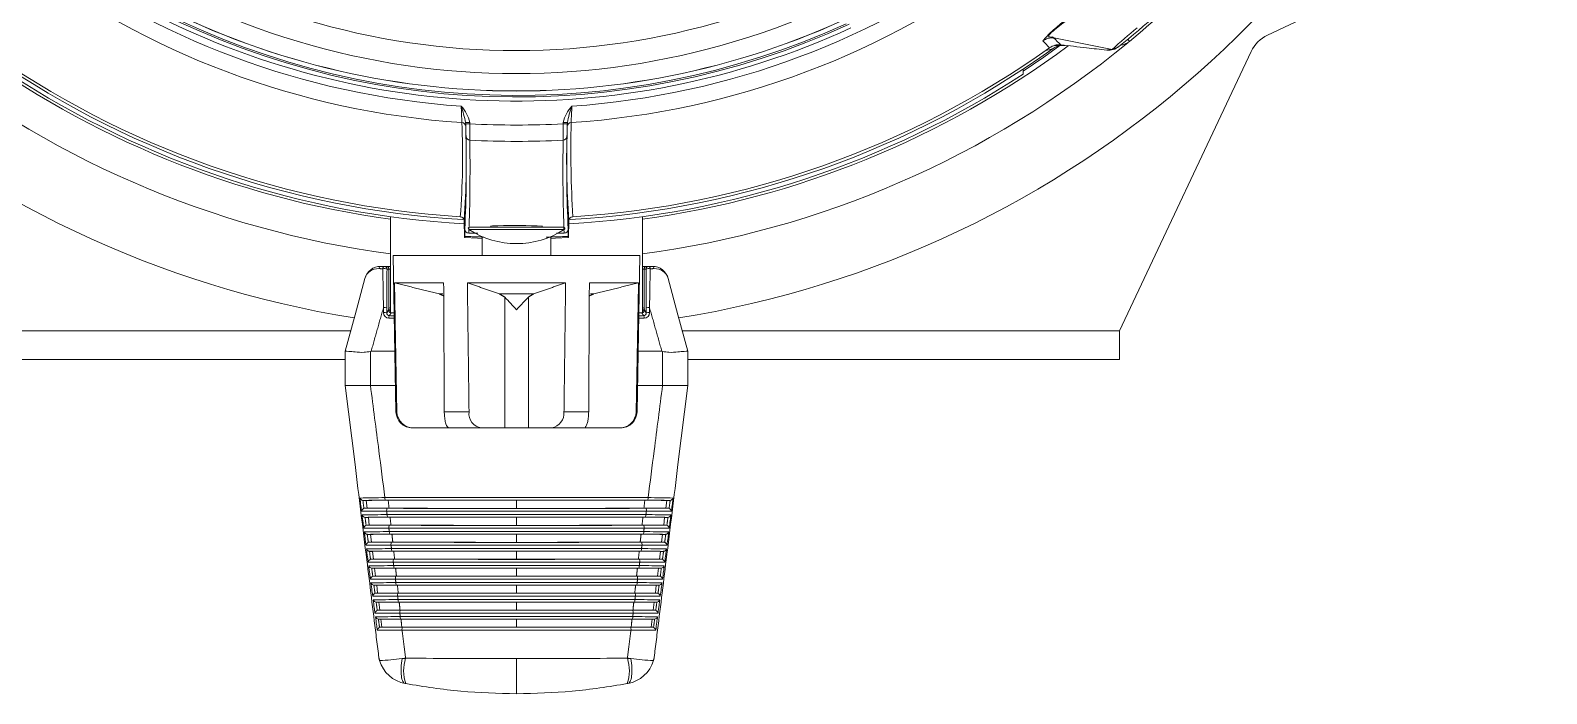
# Model space of a CAD drawing. Extents: x 7 to 113, y 1 to 87.
# Drawn here: x 105.2 to 110.73, y 31.73 to 34.15 of the extents above; entities that cross this region are included whole.
import ezdxf

# ---------------------------------------------------------------- set-up
doc = ezdxf.new("R2010")
doc.units = 0
doc.header["$MEASUREMENT"] = 0
doc.layers.add('OBJECT', color=7, linetype='CONTINUOUS')

msp = doc.modelspace()

# ---------------------------------------------------------------- linework, layer by layer
at = {"layer": 'OBJECT', "lineweight": 15}
for p, q in [((110.7338, 34.6182), (109.7144, 34.1374)), ((109.147, 34.0853), (108.9339, 34.1277)), ((109.6546, 34.0776), (109.1738, 33.0582)), ((108.8227, 34.0134), (108.8227, 33.9954)), ((106.7871, 33.8135), (106.787, 33.8182)), ((106.802, 33.8186), (106.8021, 33.8139)), ((107.1433, 33.8139), (107.1434, 33.8186)), ((107.1584, 33.8182), (107.1583, 33.8135)), ((106.5127, 33.1234), (106.5127, 33.4747)), ((106.783, 33.3985), (106.7814, 33.4599)), ((106.8789, 33.4395), (106.8789, 33.4365)), ((107.0664, 33.4365), (107.0664, 33.4395)), ((107.1624, 33.3985), (107.164, 33.4599)), ((107.4327, 33.4747), (107.4327, 33.1234)), ((106.7988, 33.4273), (107.1465, 33.4273)), ((106.8015, 33.4365), (107.1439, 33.4365)), ((106.8477, 33.3971), (106.8477, 33.3332)), ((107.0977, 33.3332), (107.0977, 33.3971)), ((106.5227, 33.3332), (106.5327, 32.7622)), ((107.4227, 33.3332), (106.5227, 33.3332)), ((107.4127, 32.7622), (107.4227, 33.3332)), ((106.4899, 33.2932), (106.497, 33.2932)), ((106.497, 33.2932), (106.5126, 33.2932)), ((106.5069, 33.2832), (106.4999, 33.2832)), ((106.5069, 33.1412), (106.5069, 33.2832)), ((106.5127, 33.2832), (106.5069, 33.2832)), ((107.4327, 33.2832), (107.4384, 33.2832)), ((107.4484, 33.2932), (107.4328, 33.2932)), ((107.4384, 33.1412), (107.4384, 33.2832)), ((107.4384, 33.2832), (107.4455, 33.2832)), ((107.4555, 33.2932), (107.4484, 33.2932)), ((106.7067, 33.2332), (106.5272, 33.2332)), ((107.1521, 33.2332), (106.7933, 33.2332)), ((107.4182, 33.2332), (107.2387, 33.2332)), ((106.7032, 33.1924), (106.6912, 33.1924)), ((107.0348, 33.1924), (106.9106, 33.1924)), ((106.9295, 32.7032), (106.9295, 33.1807)), ((107.0159, 32.7032), (107.0159, 33.1807)), ((107.2542, 33.1924), (107.2427, 33.1924)), ((106.499, 33.1238), (106.5061, 33.1356)), ((106.5061, 33.1356), (106.5061, 33.138)), ((106.5062, 33.1399), (106.5069, 33.1412)), ((106.5073, 33.1286), (106.5071, 33.1282)), ((106.5146, 33.1231), (106.5087, 33.1133)), ((106.5147, 33.1232), (106.5146, 33.1231)), ((106.5264, 33.1232), (106.5169, 33.1232)), ((106.5169, 33.1232), (106.5169, 33.1231)), ((106.5264, 33.1231), (106.5169, 33.1231)), ((107.4285, 33.1232), (107.419, 33.1232)), ((107.4285, 33.1231), (107.419, 33.1231)), ((107.4285, 33.1232), (107.4285, 33.1231)), ((107.4307, 33.1232), (107.4308, 33.1231)), ((107.4308, 33.1231), (107.4367, 33.1133)), ((107.4381, 33.1286), (107.4383, 33.1282)), ((107.4392, 33.1399), (107.4384, 33.1412)), ((107.4393, 33.1356), (107.4393, 33.138)), ((107.4463, 33.1238), (107.4393, 33.1356)), ((106.3678, 33.0582), (104.7738, 33.0582)), ((109.1738, 33.0582), (107.5776, 33.0582)), ((109.1738, 33.0582), (109.1738, 32.9533)), ((104.7738, 32.9533), (106.3477, 32.9533)), ((106.3477, 32.8582), (106.3477, 32.9832)), ((106.3477, 32.9832), (106.3477, 32.9832)), ((106.4392, 32.9827), (106.4392, 32.8582)), ((106.442, 32.9832), (106.5288, 32.9832)), ((107.5034, 32.9832), (107.4166, 32.9832)), ((107.5061, 32.9827), (107.5061, 32.8582)), ((107.5977, 32.9832), (107.5977, 32.9832)), ((107.5977, 32.8582), (107.5977, 32.9832)), ((107.5977, 32.9533), (109.1738, 32.9533)), ((106.3477, 32.8582), (106.3477, 32.8582)), ((106.3831, 32.5696), (106.3477, 32.8582)), ((106.4394, 32.8582), (106.531, 32.8582)), ((107.506, 32.8582), (107.4144, 32.8582)), ((107.5623, 32.5696), (107.5977, 32.8582)), ((107.5977, 32.8582), (107.5977, 32.8582)), ((106.5327, 32.7622), (106.5358, 32.7622)), ((106.7091, 32.7622), (106.7994, 32.7622)), ((107.146, 32.7622), (107.2363, 32.7622)), ((107.4096, 32.7622), (107.4127, 32.7622)), ((106.5988, 32.7032), (106.5927, 32.7032)), ((106.7176, 32.7032), (106.5988, 32.7032)), ((106.7176, 32.7032), (106.7631, 32.7032)), ((106.8445, 32.7032), (106.727, 32.7032)), ((106.9295, 32.7032), (106.8445, 32.7032)), ((106.9295, 32.7032), (107.0159, 32.7032)), ((107.0159, 32.7032), (107.1009, 32.7032)), ((107.2184, 32.7032), (107.1009, 32.7032)), ((107.1823, 32.7032), (107.2278, 32.7032)), ((107.2278, 32.7032), (107.3466, 32.7032)), ((107.3527, 32.7032), (107.3466, 32.7032)), ((106.4242, 32.4388), (106.4132, 32.4388)), ((106.4195, 32.4106), (106.4277, 32.4106)), ((106.4277, 32.4106), (106.4242, 32.4388)), ((107.5177, 32.4106), (107.5212, 32.4388)), ((107.5259, 32.4106), (107.5177, 32.4106)), ((107.5212, 32.4388), (107.5322, 32.4388)), ((106.4318, 32.3768), (106.4213, 32.3768)), ((106.4277, 32.3486), (106.4353, 32.3486)), ((106.4353, 32.3486), (106.4318, 32.3768)), ((107.5101, 32.3486), (107.5136, 32.3768)), ((107.5177, 32.3486), (107.5101, 32.3486)), ((107.5136, 32.3768), (107.5241, 32.3768)), ((106.4394, 32.3148), (106.4295, 32.3148)), ((106.4359, 32.2866), (106.4429, 32.2866)), ((106.4429, 32.2866), (106.4394, 32.3148)), ((107.5025, 32.2866), (107.506, 32.3148)), ((107.5095, 32.2866), (107.5025, 32.2866)), ((107.506, 32.3148), (107.5159, 32.3148)), ((106.447, 32.2528), (106.4377, 32.2528)), ((106.4442, 32.2246), (106.4505, 32.2246)), ((106.4505, 32.2246), (106.447, 32.2528)), ((107.4949, 32.2246), (107.4984, 32.2528)), ((107.5012, 32.2246), (107.4949, 32.2246)), ((107.4984, 32.2528), (107.5076, 32.2528)), ((106.4546, 32.1908), (106.446, 32.1908)), ((106.4581, 32.1626), (106.4546, 32.1908)), ((107.4873, 32.1626), (107.4907, 32.1908)), ((107.4907, 32.1908), (107.4994, 32.1908)), ((106.4525, 32.1626), (106.4581, 32.1626)), ((106.4622, 32.1288), (106.4543, 32.1288)), ((106.4657, 32.1006), (106.4622, 32.1288)), ((107.4797, 32.1006), (107.4831, 32.1288)), ((107.4831, 32.1288), (107.491, 32.1288)), ((107.4929, 32.1626), (107.4873, 32.1626)), ((106.4608, 32.1006), (106.4657, 32.1006)), ((106.4699, 32.0668), (106.4627, 32.0668)), ((106.4733, 32.0386), (106.4699, 32.0668)), ((107.4721, 32.0386), (107.4755, 32.0668)), ((107.4755, 32.0668), (107.4827, 32.0668)), ((107.4845, 32.1006), (107.4797, 32.1006)), ((106.4693, 32.0386), (106.4733, 32.0386)), ((106.4775, 32.0048), (106.4711, 32.0048)), ((106.4809, 31.9766), (106.4775, 32.0048)), ((107.4644, 31.9766), (107.4679, 32.0048)), ((107.4679, 32.0048), (107.4743, 32.0048)), ((107.4761, 32.0386), (107.4721, 32.0386)), ((106.4777, 31.9766), (106.4809, 31.9766)), ((107.4677, 31.9766), (107.4644, 31.9766))]:
    msp.add_line(p, q, dxfattribs=at)
at = {"layer": 'OBJECT', "lineweight": 15, "flags": 128}
for points in [[(109.2108, 34.1143), (109.21, 34.1152), (109.2079, 34.1178), (109.2044, 34.122)], [(108.8221, 34.0058), (108.8984, 34.0575), (108.9565, 34.099)], [(106.787, 33.8182), (106.7873, 33.8182), (106.7882, 33.8182), (106.7895, 33.8182), (106.7914, 33.8183), (106.7937, 33.8184), (106.7963, 33.8184), (106.7991, 33.8185), (106.802, 33.8186)], [(106.7871, 33.8135), (106.7874, 33.8135), (106.7883, 33.8135), (106.7897, 33.8135), (106.7915, 33.8136), (106.7938, 33.8136), (106.7964, 33.8137), (106.7992, 33.8138), (106.8021, 33.8139)], [(107.1433, 33.8139), (107.1462, 33.8138), (107.149, 33.8137), (107.1516, 33.8136), (107.1539, 33.8136), (107.1557, 33.8135), (107.1571, 33.8135), (107.158, 33.8135), (107.1583, 33.8135)], [(107.1584, 33.8182), (107.1581, 33.8182), (107.1572, 33.8182), (107.1558, 33.8182), (107.154, 33.8183), (107.1517, 33.8184), (107.1491, 33.8184), (107.1463, 33.8185), (107.1434, 33.8186)], [(106.783, 33.3985), (106.8304, 33.3962), (106.8477, 33.3955)], [(107.0977, 33.3955), (107.115, 33.3962), (107.1624, 33.3985)], [(106.4846, 33.2846), (106.4848, 33.2864), (106.4852, 33.288), (106.4857, 33.2895), (106.4864, 33.2908), (106.4871, 33.2918), (106.488, 33.2926), (106.4889, 33.2931), (106.4899, 33.2932)], [(107.4608, 33.2846), (107.4606, 33.2864), (107.4602, 33.288), (107.4597, 33.2895), (107.459, 33.2908), (107.4582, 33.2918), (107.4574, 33.2926), (107.4565, 33.2931), (107.4555, 33.2932)], [(106.3477, 32.9832), (106.3833, 33.116), (106.4188, 33.2488)], [(107.5977, 32.9832), (107.5621, 33.116), (107.5265, 33.2488)], [(106.5169, 33.1232), (106.5163, 33.1232), (106.5147, 33.1232)], [(107.4307, 33.1232), (107.4301, 33.1232), (107.4285, 33.1232)]]:
    msp.add_lwpolyline(points, dxfattribs=at)
at = {"layer": 'OBJECT', "lineweight": 15}
for centre, radius, start, end in [((106.9727, 36.8182), 3.76, 196.2407, 260.9363), ((106.9727, 36.8182), 3.0068, 199.7991, 266.1975), ((106.9727, 36.8182), 2.9472, 200.4368, 266.0663), ((106.9727, 36.8182), 3.0068, 273.8025, 340.2009), ((106.9727, 36.8182), 2.9472, 273.9337, 339.5632), ((106.9727, 36.8182), 3.76, 279.0637, 343.7593), ((106.9727, 36.8182), 3.5, 308.9328, 321.0672), ((106.9727, 36.8182), 3.51, 309.6151, 320.2829), ((106.9722, 36.7432), 2.6625, 235.9271, 304.0729), ((106.9722, 36.7711), 2.774, 236.1247, 303.8753), ((106.9722, 36.8187), 2.8855, 242.0886, 297.9114), ((106.9722, 36.8187), 2.8851, 242.0886, 297.9114), ((106.9727, 36.8182), 2.9217, 241.1451, 294.6952), ((106.9727, 36.8182), 2.9067, 241.4467, 294.6952), ((106.9727, 36.8182), 2.901, 241.6184, 294.5249), ((109.2699, 33.7869), 0.5, 122.3351, 138.7093), ((112.1514, 30.6665), 4.5513, 129.7927, 131.308), ((106.9727, 36.8182), 3.5095, 230.5121, 262.4684), ((106.9727, 36.8182), 3.5095, 277.5316, 309.4879), ((114.31, 39.1562), 7.3977, 222.93827, 223.2111), ((116.2112, 41.4232), 10.3046, 225.0714, 225.27556), ((109.1712, 34.1621), 0.062, 276.3397, 309.6151), ((109.7677, 34.0243), 0.125, 115.2532, 154.7468), ((106.9727, 36.8182), 3.3845, 233.4719, 262.1886), ((106.9727, 36.8182), 3.36, 234.3364, 266.6557), ((106.9727, 36.8182), 3.35, 234.4956, 266.4858), ((106.9727, 36.8182), 3.36, 273.3521, 305.6636), ((106.9727, 36.8182), 3.35, 273.5142, 305.5044), ((106.9727, 36.8182), 3.3845, 277.8114, 306.5198), ((106.3044, 43.4847), 9.7567, 285.44214, 285.62135), ((108.9531, 34.0422), 0.06, 83.4816, 125.5044), ((108.9678, 34.038), 0.062, 90.019, 125.6636), ((109.0945, 34.2482), 0.1711, 287.8681, 296.9674), ((106.9727, 36.8182), 3.375, 236.7599, 266.7562), ((106.9727, 36.8182), 3.375, 273.2438, 303.2401), ((101.0878, 33.5844), 5.6903, 2.3534, 2.9574), ((106.3692, 33.7351), 0.4259, 11.2481, 19.5986), ((106.6877, 33.796), 0.1165, 11.1627, 44.6985), ((107.2667, 33.7912), 0.1263, 136.6372, 167.5016), ((107.5761, 33.7351), 0.4259, 160.4014, 168.7519), ((112.8752, 33.5836), 5.7079, 177.0436, 177.6457), ((103.8553, 33.6967), 2.9205, 355.6371, 2.3815), ((106.7724, 33.8031), 0.0149, 1.6899, 86.4349), ((103.5707, 33.6852), 3.2188, 356.0235, 2.1079), ((100.0251, 33.6291), 6.7645, 1.18182, 1.56161), ((94.5881, 33.7336), 12.2143, 0.09655, 0.3766), ((106.9727, 36.8182), 3.0092, 266.7506, 273.2494), ((117.8887, 33.7396), 10.7457, 179.60426, 179.92259), ((110.2886, 33.683), 3.1328, 177.7939, 184.0728), ((111.7746, 33.6805), 4.6183, 178.3501, 178.9064), ((107.173, 33.8031), 0.0149, 93.5651, 178.3101), ((111.9607, 33.729), 4.7895, 178.9351, 183.0462), ((102.1209, 33.6588), 4.6686, 357.184, 1.3484), ((106.8031, 33.7691), 0.0149, 181.6957, 267.0447), ((99.4325, 33.6568), 7.3705, 358.30749, 0.75729), ((106.9727, 36.8182), 3.0688, 266.8184, 273.1816), ((113.3574, 33.6449), 6.2153, 178.99231, 181.91013), ((107.1422, 33.7691), 0.0149, 272.9553, 358.3043), ((111.8323, 33.6589), 4.6764, 178.6551, 182.8125), ((106.7664, 33.4596), 0.015, 1.4981, 86.488), ((106.8981, 33.3454), 0.0961, 85.8611, 101.8634), ((106.9674, 31.6718), 1.7707, 86.7377, 92.0175), ((107.179, 33.4596), 0.015, 93.5131, 178.5007), ((106.7987, 33.4298), 0.0149, 181.464, 267.674), ((106.8015, 33.4315), 0.005, 90, 237.4319), ((106.9727, 33.6994), 0.323, 237.4319, 302.5681), ((107.1439, 33.4315), 0.005, 302.5681, 90), ((107.2891, 33.4368), 0.1435, 180.5384, 188.7691), ((107.1467, 33.4298), 0.0149, 272.3231, 358.5389), ((106.4768, 33.2332), 0.06, 89.9947, 165.005), ((106.467, 33.235), 0.05, 86.0715, 164.0513), ((106.4785, 33.2853), 0.00813, 102.1923, 182.43), ((106.4896, 33.2555), 0.0296, 69.6976, 99.7764), ((129.9093, 33.6024), 23.4269, 180.7772, 181.12499), ((106.4899, 33.2832), 0.00999, 359.9595, 89.9642), ((106.497, 33.2832), 0.00999, 359.9595, 89.9642), ((107.4484, 33.2832), 0.00999, 90.0358, 180.0405), ((107.4555, 33.2832), 0.00999, 90.0358, 180.0405), ((107.4558, 33.2555), 0.0296, 80.2236, 110.3024), ((84.0361, 33.6024), 23.4269, 358.87501, 359.2228), ((107.4669, 33.2853), 0.00813, 357.57, 77.8077), ((107.4686, 33.2332), 0.06, 14.995, 90.0053), ((107.4784, 33.235), 0.05, 15.9487, 93.9285), ((105.98, 32.2508), 1.329, 41.6706, 44.3975), ((106.4901, 33.0747), 0.0678, 82.3907, 92.677), ((106.4901, 33.0565), 0.0678, 82.3902, 92.6772), ((106.5072, 33.1242), 0.0203, 179.6042, 268.372), ((106.5092, 33.1235), 0.0102, 178.2588, 267.0618), ((106.4895, 33.1387), 0.0166, 336.9745, 357.7745), ((106.4942, 33.1394), 0.012, 346.9414, 2.5153), ((106.4606, 33.0402), 0.1066, 60.7483, 64.8765), ((106.497, 33.1412), 0.00992, 336.651, 0.2699), ((106.5413, 33.1383), 0.0352, 177.343, 180.4685), ((106.5305, 33.1361), 0.0244, 181.1044, 197.8722), ((106.5219, 33.1054), 0.0153, 149.2116, 185.9972), ((106.512, 33.1258), 0.00733, 82.3729, 135.012), ((106.5128, 33.1314), 0.0114, 90.5253, 120.7705), ((106.5148, 33.1316), 0.00843, 203.221, 268.5154), ((106.5169, 33.3631), 0.24, 269.4476, 269.9842), ((107.4285, 33.3631), 0.24, 270.0158, 270.5524), ((107.4306, 33.1316), 0.00843, 271.4846, 336.779), ((107.4326, 33.1314), 0.0114, 59.2295, 89.4747), ((107.4848, 33.0402), 0.1066, 115.1235, 119.2517), ((107.4336, 33.1258), 0.0072, 46.1284, 93.8909), ((107.4362, 33.1235), 0.0102, 272.9382, 1.7412), ((107.4235, 33.1054), 0.0153, 354.0028, 30.7884), ((107.4149, 33.1361), 0.0244, 342.1278, 358.8956), ((107.4484, 33.1412), 0.00992, 179.7301, 203.349), ((107.4382, 33.1242), 0.0203, 271.628, 0.3958), ((107.4041, 33.1383), 0.0352, 359.5315, 2.657), ((107.4512, 33.1394), 0.012, 177.4847, 193.0586), ((107.4559, 33.1387), 0.0166, 182.2255, 203.0255), ((107.4553, 33.0747), 0.0678, 87.323, 97.6093), ((107.4553, 33.0565), 0.0678, 87.3228, 97.6098), ((106.3919, 50.7319), 17.8737, 269.85841, 270.15187), ((107.5535, 50.7319), 17.8737, 269.84813, 270.14159), ((106.5927, 32.7632), 0.06, 181, 270), ((106.5973, 32.7648), 0.0616, 182.417, 271.3799), ((106.8519, 32.7556), 0.0529, 172.9017, 261.9312), ((107.0905, 32.7579), 0.0557, 280.7709, 4.3962), ((107.3486, 32.7643), 0.0611, 268.1819, 358.0211), ((107.3527, 32.7632), 0.06, 270, 359), ((106.5379, 26.7132), 5.7359, 90.45579, 91.36889), ((106.4135, 32.4524), 0.0136, 201.1863, 262.6959), ((106.5049, 32.4469), 0.0128, 170.5647, 215.0353), ((106.9727, -220.7688), 253.2183, 89.891287, 90.108713), ((107.4405, 32.4469), 0.0128, 324.9647, 9.4353), ((107.4156, 27.222), 5.2271, 88.5867, 89.5886), ((107.532, 32.4523), 0.0135, 276.9595, 339.1583), ((106.42, 32.3976), 0.0131, 109.8798, 171.7898), ((106.4528, 35.4832), 3.0841, 269.1508, 270.8522), ((106.5491, 26.3931), 5.9941, 90.46718, 91.34084), ((106.4898, 27.9149), 4.5246, 89.9414, 90.9699), ((106.4956, 36.9437), 4.5337, 269.039, 270.0658), ((106.5093, 25.575), 6.8643, 90.04153, 90.71028), ((106.5075, 38.5772), 6.1671, 269.25779, 269.99995), ((106.9727, -218.0229), 250.4628, 89.890584, 90.109416), ((106.513, 32.402), 0.0146, 147.0145, 190.1332), ((106.9727, 284.458), 252.059, 269.892241, 270.107759), ((106.5131, 32.3848), 0.013, 170.6552, 214.5672), ((106.9727, -219.0594), 251.4468, 89.892346, 90.107654), ((106.9727, 282.7749), 250.3654, 269.891999, 270.108001), ((107.4378, 38.5772), 6.1671, 270.00005, 270.74221), ((107.4361, 25.575), 6.8643, 89.28972, 89.95847), ((107.4323, 32.3848), 0.013, 325.4328, 9.3448), ((107.449, 37.0523), 4.6423, 269.9462, 270.949), ((107.4324, 32.402), 0.0146, 349.8668, 32.9855), ((107.4056, 26.9825), 5.4046, 88.6115, 89.5805), ((107.4926, 35.8066), 3.4075, 269.2286, 270.7685), ((107.4569, 28.0713), 4.3682, 89.0117, 90.077), ((107.5252, 32.3974), 0.0132, 8.6744, 69.656), ((106.4218, 32.3907), 0.0139, 201.9931, 261.8695), ((106.4282, 32.3354), 0.0133, 110.5204, 171.059), ((106.4603, 35.5115), 3.1744, 269.1845, 270.8368), ((106.4979, 27.7465), 4.631, 89.9454, 90.948), ((106.5043, 37.0588), 4.7108, 269.0683, 270.054), ((106.5169, 25.2875), 7.0899, 90.04676, 90.68791), ((106.5126, 38.3122), 5.9641, 269.25715, 270.01678), ((106.9727, -217.4402), 249.8181, 89.89213, 90.10787), ((106.5212, 32.34), 0.0148, 147.4702, 190.0218), ((106.9727, 284.1438), 251.8067, 269.893955, 270.106045), ((106.9727, 282.2847), 249.9372, 269.893641, 270.106359), ((107.4328, 38.3122), 5.9641, 269.98322, 270.74285), ((107.4285, 25.2875), 7.0899, 89.31209, 89.95324), ((107.4407, 37.107), 4.759, 269.951, 270.9267), ((107.4242, 32.34), 0.0148, 349.9782, 32.5298), ((107.4852, 35.8787), 3.5416, 269.2489, 270.7298), ((107.4482, 27.844), 4.5335, 89.0412, 90.0654), ((107.517, 32.3352), 0.0135, 9.5333, 68.8873), ((107.5237, 32.3906), 0.0138, 277.7694, 338.368), ((106.5609, 26.04), 6.2852, 90.47964, 91.31239), ((106.43, 32.329), 0.0142, 202.788, 261.0579), ((106.4365, 32.2731), 0.0135, 111.2543, 170.2373), ((106.5062, 27.5656), 4.7499, 89.9504, 90.9254), ((106.4359, 32.2753), 0.0113, 90.0457, 112.5279), ((106.513, 37.175), 4.889, 269.0964, 270.0432), ((106.5246, 24.9828), 7.3325, 90.05254, 90.66595), ((106.52, 38.4287), 6.1426, 269.28067, 270.01018), ((106.5212, 32.3228), 0.0131, 170.7452, 214.0981), ((106.9727, -218.9765), 251.3019, 89.89411, 90.10589), ((106.9727, -217.4364), 249.7523, 89.893932, 90.106068), ((106.5294, 32.278), 0.015, 147.9264, 189.9107), ((106.9727, 282.159), 249.8734, 269.895442, 270.104558), ((107.4254, 38.4287), 6.1426, 269.98982, 270.71933), ((107.4208, 24.9828), 7.3325, 89.33405, 89.94746), ((107.4325, 37.1602), 4.8742, 269.9554, 270.9051), ((107.416, 32.278), 0.015, 350.0893, 32.0736), ((107.4242, 32.3228), 0.0131, 325.9019, 9.2548), ((107.4395, 27.6055), 4.71, 89.0705, 90.0537), ((107.3945, 26.6807), 5.6444, 88.6403, 89.5676), ((107.5087, 32.273), 0.0137, 10.3195, 68.1889), ((107.5155, 32.3289), 0.014, 278.5674, 337.5866), ((106.4678, 35.5556), 3.2805, 269.2212, 270.8185), ((106.5731, 25.6534), 6.6097, 90.49244, 91.28357), ((106.4383, 32.2673), 0.0145, 203.5846, 260.239), ((106.4448, 32.2109), 0.0138, 111.9949, 169.4056), ((106.5145, 27.3812), 4.8723, 89.9555, 90.903), ((106.4442, 32.2133), 0.0113, 89.9361, 113.3566), ((106.5218, 37.3006), 5.0766, 269.124, 270.0325), ((106.532, 24.7127), 7.5406, 90.05593, 90.64567), ((106.5276, 38.5811), 6.357, 269.30507, 270.00171), ((106.9727, 283.8416), 251.5665, 269.895677, 270.104323), ((106.5294, 32.2608), 0.0133, 170.8376, 213.6249), ((106.9727, -218.7921), 251.0554, 89.895834, 90.104166), ((106.9727, -217.0846), 249.3385, 89.895589, 90.104411), ((106.5376, 32.2161), 0.0152, 148.384, 189.8002), ((106.9727, 281.8023), 249.5787, 269.89715, 270.10285), ((107.4178, 38.5811), 6.357, 269.99829, 270.69493), ((107.4242, 37.2233), 4.9993, 269.9605, 270.883), ((107.4078, 32.2161), 0.0152, 350.1998, 31.616), ((107.4134, 24.7127), 7.5406, 89.35433, 89.94407), ((107.416, 32.2608), 0.0133, 326.3751, 9.1624), ((107.4307, 27.3573), 4.8961, 89.0993, 90.0422), ((107.3836, 26.3825), 5.8806, 88.66738, 89.55661), ((107.4777, 35.9573), 3.6822, 269.2686, 270.6917), ((107.5003, 32.2107), 0.014, 11.1643, 67.4352), ((107.5072, 32.2672), 0.0144, 279.3681, 336.8082), ((106.4753, 35.5974), 3.3842, 269.2555, 270.8019), ((106.5851, 25.273), 6.9281, 90.5031, 91.25686), ((106.4467, 32.2057), 0.0149, 204.3898, 259.417), ((106.5228, 27.2041), 4.9873, 89.9593, 90.8815), ((106.5397, 24.3799), 7.8114, 90.06122, 90.62359), ((106.9727, 283.5831), 251.3701, 269.89742, 270.10258), ((106.5376, 32.1988), 0.0135, 170.9313, 213.1485), ((106.9727, -218.5272), 250.7285, 89.897529, 90.102471), ((106.9727, -216.7317), 248.9235, 89.897251, 90.102749), ((107.4057, 24.3799), 7.8114, 89.37641, 89.93878), ((107.4078, 32.1988), 0.0135, 326.8515, 9.0687), ((107.422, 27.1139), 5.0776, 89.1267, 90.0325), ((107.3727, 26.0804), 6.1207, 88.69342, 89.54662), ((107.4703, 36.0289), 3.8157, 269.2855, 270.6571), ((107.4988, 32.2055), 0.0147, 280.1767, 336.0164), ((106.4532, 32.1487), 0.014, 112.7504, 168.5596), ((106.4828, 35.6356), 3.4844, 269.2883, 270.7877), ((106.5967, 24.9217), 7.2175, 90.5112, 91.23344), ((106.4551, 32.144), 0.0152, 205.1947, 258.5956), ((106.4525, 32.1512), 0.0114, 89.8737, 114.1367), ((106.5305, 37.4201), 5.2581, 269.1502, 270.0238), ((106.5311, 27.0072), 5.1223, 89.9646, 90.8587), ((106.5347, 38.6775), 6.5153, 269.32617, 269.9973), ((106.5471, 24.0657), 8.0636, 90.06524, 90.60289), ((106.5458, 32.1541), 0.0153, 148.8477, 189.6851), ((106.9727, 283.3753), 251.2242, 269.899187, 270.100813), ((106.5457, 32.1368), 0.0136, 171.0281, 212.6676), ((106.9727, -218.4338), 250.573, 89.899298, 90.100702), ((106.9727, 281.5845), 249.4228, 269.898918, 270.101082), ((106.9727, -216.642), 248.7718, 89.899026, 90.100974), ((107.3983, 24.0657), 8.0636, 89.39711, 89.93476), ((107.4107, 38.6775), 6.5153, 270.0027, 270.67383), ((107.3996, 32.1368), 0.0136, 327.3324, 8.9719), ((107.4132, 26.8615), 5.2679, 89.1536, 90.023), ((107.4159, 37.2847), 5.1227, 269.9647, 270.8613), ((107.3996, 32.1541), 0.0153, 350.3149, 31.1523), ((107.3616, 25.7677), 6.3714, 88.7186, 89.53675), ((107.4629, 36.1087), 3.9575, 269.302, 270.6221), ((107.4904, 32.1438), 0.015, 280.9822, 335.2275), ((107.4919, 32.1485), 0.0143, 12.0208, 66.6692), ((106.4617, 32.0864), 0.0143, 113.4893, 167.735), ((106.4902, 35.699), 3.6098, 269.3252, 270.7694), ((106.6091, 24.5175), 7.5597, 90.52105, 91.20904), ((106.4636, 32.0824), 0.0156, 206.0391, 257.7379), ((106.4608, 32.0891), 0.0115, 89.8608, 114.8484), ((106.5392, 37.5512), 5.4511, 269.1767, 270.0153), ((106.5394, 26.8256), 5.2418, 89.9683, 90.8379), ((106.5419, 38.797), 6.6969, 269.34799, 269.99206), ((106.5542, 23.7872), 8.2801, 90.06767, 90.58388), ((106.554, 32.0921), 0.0156, 149.3203, 189.5634), ((106.9727, 284.5365), 252.4474, 269.901494, 270.098506), ((106.5539, 32.0748), 0.0138, 171.128, 212.1819), ((106.9727, -218.3588), 250.4361, 89.901076, 90.098924), ((106.9727, 281.1028), 249.0031, 269.900583, 270.099417), ((106.9727, -217.1095), 249.1773, 89.901026, 90.098974), ((107.3911, 23.7872), 8.2801, 89.41612, 89.93233), ((107.3915, 32.0748), 0.0138, 327.8181, 8.872), ((107.4045, 26.61), 5.4574, 89.1793, 90.0145), ((107.4035, 38.797), 6.6969, 270.00794, 270.65201), ((107.4076, 37.3471), 5.2471, 269.9684, 270.8396), ((107.3914, 32.0921), 0.0156, 350.4366, 30.6797), ((107.3506, 25.462), 6.6151, 88.74184, 89.52807), ((107.4556, 36.1996), 4.1104, 269.3186, 270.5868), ((107.482, 32.0822), 0.0154, 281.8256, 334.3974), ((107.4834, 32.0862), 0.0146, 12.8585, 65.9171), ((106.4702, 32.0241), 0.0146, 114.2447, 166.8903), ((106.4976, 35.7401), 3.7129, 269.3566, 270.7568), ((106.6212, 24.1186), 7.8966, 90.529, 91.18582), ((106.4721, 32.0207), 0.016, 206.8396, 256.9228), ((106.4692, 32.0269), 0.0117, 89.8286, 115.57), ((106.5481, 37.7195), 5.6814, 269.2047, 270.005), ((106.5477, 26.6323), 5.3731, 89.9724, 90.8161), ((106.5513, 39.3471), 7.3089, 269.38842, 269.96993), ((106.5615, 23.4529), 8.5523, 90.07098, 90.56316), ((106.5622, 32.0301), 0.0158, 149.7867, 189.4472), ((106.9727, 282.7852), 250.758, 269.902661, 270.097339), ((106.5621, 32.0127), 0.014, 171.2302, 211.6919), ((106.9727, -218.2079), 250.2231, 89.902827, 90.097173), ((106.9727, 281.3327), 249.295, 269.902533, 270.097467), ((106.9727, -216.5053), 248.511, 89.902601, 90.097399), ((107.3839, 23.4529), 8.5523, 89.43684, 89.92902), ((107.3833, 32.0127), 0.014, 328.3081, 8.7698), ((107.3957, 26.3296), 5.6758, 89.2064, 90.0051), ((107.3994, 37.4179), 5.3799, 269.9726, 270.8178), ((107.3831, 32.0301), 0.0158, 350.5528, 30.2133), ((107.3395, 25.1462), 6.8689, 88.76504, 89.52013), ((107.394, 39.3471), 7.3089, 270.03007, 270.61158), ((107.4483, 36.2867), 4.2595, 269.333, 270.5536), ((107.4735, 32.0205), 0.0157, 282.6237, 333.6139), ((107.4749, 32.0239), 0.0149, 13.7119, 65.1531), ((106.4787, 31.9618), 0.0149, 114.9989, 166.0436), ((106.5051, 35.7822), 3.817, 269.3869, 270.7446), ((106.4777, 31.9648), 0.0118, 89.7772, 116.3224), ((106.5567, 37.8469), 5.8709, 269.22859, 269.99849), ((106.5585, 39.5041), 7.5279, 269.40955, 269.96523), ((106.5705, 31.9681), 0.016, 150.2623, 189.3249), ((106.9727, 282.3874), 250.4222, 269.904363, 270.095637), ((106.9727, 280.7355), 248.7598, 269.904161, 270.095839), ((107.391, 37.5014), 5.5253, 269.9774, 270.7955), ((107.3749, 31.9681), 0.016, 350.6751, 29.7377), ((107.441, 36.3591), 4.3938, 269.3445, 270.524), ((107.3869, 39.5041), 7.5279, 270.03477, 270.59045), ((107.4663, 31.9616), 0.0153, 14.5893, 64.3682), ((106.4308, 32.8006), 0.9476, 272.5319, 277.5189), ((106.5877, 31.8883), 0.12, 196.6177, 259.5865), ((106.7037, 31.8168), 0.1432, 161.3587, 199.1585), ((107.2417, 31.8168), 0.1432, 340.8415, 18.6413), ((107.3577, 31.8883), 0.12, 280.4135, 343.3823), ((107.5145, 32.8006), 0.9476, 262.4811, 267.4681)]:
    msp.add_arc(centre, radius, start, end, dxfattribs=at)
for start_param, end_param in [(4.50219, 4.510381), (4.914397, 4.922588)]:
    msp.add_ellipse((106.9727, 33.3035), major_axis=(2.2237, 0), ratio=0.08749, start_param=start_param, end_param=end_param, dxfattribs=at)
for points, knots in [([(109.0029, 34.2088), (109.0029, 34.2088), (108.9927, 34.1993), (108.9694, 34.1834), (108.9422, 34.161), (108.9284, 34.1496), (108.9183, 34.1404), (108.9154, 34.1365), (108.9157, 34.1324), (108.9212, 34.1277), (108.9302, 34.1327), (108.9339, 34.1277), (108.9339, 34.1277)], [0, 0, 0, 0, 0.000009, 0.138314, 0.276605, 0.396732, 0.417142, 0.570177, 0.591105, 0.795128, 0.999992, 1, 1, 1, 1]), ([(108.8942, 34.1168), (108.9003, 34.1204), (108.9126, 34.1275), (108.9268, 34.1277), (108.9339, 34.1277)], [0, 0, 0, 0, 0.500002, 1, 1, 1, 1]), ([(108.9599, 34.1019), (108.9912, 34.0983), (109.0471, 34.0919), (109.103, 34.0855), (109.1276, 34.0827)], [0, 0, 0, 0, 0.56, 1, 1, 1, 1]), ([(109.1721, 34.0956), (109.1654, 34.0912), (109.1518, 34.0825), (109.1357, 34.0826), (109.1276, 34.0827)], [0, 0, 0, 0, 0.499762, 1, 1, 1, 1]), ([(106.787, 33.8182), (106.7871, 33.8139), (106.7873, 33.8067), (106.7873, 33.8045), (106.7873, 33.8036)], [0, 0, 0, 0, 0.601615, 1, 1, 1, 1]), ([(107.1581, 33.8036), (107.1581, 33.8053), (107.1582, 33.808), (107.1583, 33.8155), (107.1584, 33.8182)], [0, 0, 0, 0, 0.635829, 1, 1, 1, 1]), ([(107.0159, 33.1807), (107.0096, 33.1743), (106.996, 33.1604), (106.9808, 33.1434), (106.9728, 33.1345), (106.9727, 33.1344)], [0, 0, 0, 0, 0.458056, 0.995393, 1, 1, 1, 1]), ([(106.3477, 32.9832), (106.3479, 32.9833), (106.3487, 32.9835), (106.3587, 32.9827), (106.3825, 32.9811), (106.4112, 32.978), (106.4314, 32.9814), (106.4392, 32.9827)], [0, 0, 0, 0, 0.097508, 0.35133, 0.599304, 0.843154, 1, 1, 1, 1]), ([(107.5977, 32.9832), (107.5975, 32.9833), (107.5967, 32.9835), (107.5867, 32.9827), (107.5629, 32.9811), (107.5342, 32.978), (107.514, 32.9814), (107.5061, 32.9827)], [0, 0, 0, 0, 0.097508, 0.35133, 0.599304, 0.843154, 1, 1, 1, 1]), ([(106.4394, 32.8582), (106.4497, 32.7789), (106.4673, 32.6425), (106.4849, 32.5061), (106.4922, 32.449)], [0, 0, 0, 0, 0.58145, 1, 1, 1, 1]), ([(107.506, 32.8582), (107.4957, 32.7789), (107.4781, 32.6425), (107.4605, 32.5061), (107.4531, 32.449)], [0, 0, 0, 0, 0.58145, 1, 1, 1, 1]), ([(106.727, 32.7032), (106.7248, 32.704), (106.7205, 32.7054), (106.7148, 32.7172), (106.7109, 32.7343), (106.7093, 32.7504), (106.7091, 32.7597), (106.7091, 32.7622)], [0, 0, 0, 0, 0.241745, 0.484005, 0.711795, 0.922051, 1, 1, 1, 1]), ([(107.2363, 32.7622), (107.2361, 32.7558), (107.2357, 32.743), (107.2328, 32.726), (107.2287, 32.7127), (107.2236, 32.7046), (107.2201, 32.7037), (107.2184, 32.7032)], [0, 0, 0, 0, 0.198026, 0.39586, 0.598898, 0.81482, 1, 1, 1, 1]), ([(106.4704, 31.8631), (106.4697, 31.8688), (106.4661, 31.8973), (106.4514, 32.0167), (106.4229, 32.2464), (106.3974, 32.4535), (106.3831, 32.5696)], [0, 0, 0, 0, 0.024147, 0.120738, 0.507103, 1, 1, 1, 1]), ([(107.475, 31.8631), (107.4757, 31.8688), (107.4793, 31.8973), (107.494, 32.0167), (107.5225, 32.2464), (107.548, 32.4535), (107.5623, 32.5696)], [0, 0, 0, 0, 0.024147, 0.120738, 0.507103, 1, 1, 1, 1]), ([(106.4071, 32.3994), (106.4062, 32.406), (106.4041, 32.4221), (106.4021, 32.4381), (106.4008, 32.4475)], [0, 0, 0, 0, 0.412558, 1, 1, 1, 1]), ([(107.5445, 32.4475), (107.5437, 32.4409), (107.5416, 32.4249), (107.5396, 32.4089), (107.5383, 32.3994)], [0, 0, 0, 0, 0.412557, 1, 1, 1, 1]), ([(106.4155, 32.4099), (106.4166, 32.4102), (106.418, 32.4106), (106.4193, 32.4106), (106.4195, 32.4106)], [0, 0, 0, 0, 0.843625, 1, 1, 1, 1]), ([(106.9727, 32.4398), (106.8939, 32.4398), (106.7364, 32.4398), (106.5816, 32.4395), (106.5043, 32.4394)], [0, 0, 0, 0, 0.500491, 1, 1, 1, 1]), ([(106.5075, 32.4101), (106.6008, 32.4099), (106.7547, 32.4097), (106.9111, 32.4097), (106.9727, 32.4096)], [0, 0, 0, 0, 0.605766, 1, 1, 1, 1]), ([(106.9727, 32.4398), (107.0515, 32.4398), (107.209, 32.4398), (107.3638, 32.4395), (107.4411, 32.4394)], [0, 0, 0, 0, 0.500491, 1, 1, 1, 1]), ([(107.4379, 32.4101), (107.3446, 32.4099), (107.1906, 32.4097), (107.0343, 32.4097), (106.9727, 32.4096)], [0, 0, 0, 0, 0.605766, 1, 1, 1, 1]), ([(107.5259, 32.4106), (107.5271, 32.4105), (107.5285, 32.4104), (107.5297, 32.4099), (107.5298, 32.4099)], [0, 0, 0, 0, 0.90404, 1, 1, 1, 1]), ([(107.5336, 32.4389), (107.5336, 32.4389), (107.5331, 32.4389), (107.5327, 32.4389), (107.5322, 32.4388)], [0, 0, 0, 0, 0.020282, 1, 1, 1, 1]), ([(106.4151, 32.3374), (106.4142, 32.344), (106.4122, 32.3601), (106.4101, 32.3761), (106.4089, 32.3855)], [0, 0, 0, 0, 0.412522, 1, 1, 1, 1]), ([(106.4236, 32.3478), (106.4247, 32.3482), (106.4261, 32.3486), (106.4275, 32.3486), (106.4277, 32.3486)], [0, 0, 0, 0, 0.835974, 1, 1, 1, 1]), ([(106.9727, 32.3778), (106.9135, 32.3778), (106.7584, 32.3777), (106.6056, 32.3775), (106.5111, 32.3774)], [0, 0, 0, 0, 0.38188, 1, 1, 1, 1]), ([(106.5143, 32.3481), (106.6076, 32.348), (106.7594, 32.3477), (106.9134, 32.3477), (106.9727, 32.3477)], [0, 0, 0, 0, 0.61478, 1, 1, 1, 1]), ([(106.9727, 32.3778), (107.0319, 32.3778), (107.187, 32.3777), (107.3398, 32.3775), (107.4343, 32.3774)], [0, 0, 0, 0, 0.38188, 1, 1, 1, 1]), ([(107.431, 32.3481), (107.3378, 32.348), (107.186, 32.3477), (107.032, 32.3477), (106.9727, 32.3477)], [0, 0, 0, 0, 0.61478, 1, 1, 1, 1]), ([(107.5177, 32.3486), (107.5189, 32.3485), (107.5203, 32.3484), (107.5217, 32.3479), (107.5218, 32.3478)], [0, 0, 0, 0, 0.873705, 1, 1, 1, 1]), ([(107.5256, 32.377), (107.5255, 32.3769), (107.525, 32.3769), (107.5245, 32.3769), (107.5241, 32.3768)], [0, 0, 0, 0, 0.098559, 1, 1, 1, 1]), ([(107.5365, 32.3855), (107.5357, 32.3789), (107.5336, 32.3629), (107.5315, 32.3469), (107.5303, 32.3374)], [0, 0, 0, 0, 0.412532, 1, 1, 1, 1]), ([(106.4232, 32.2754), (106.4223, 32.282), (106.4202, 32.2981), (106.4181, 32.3141), (106.4169, 32.3235)], [0, 0, 0, 0, 0.412498, 1, 1, 1, 1]), ([(106.9727, 32.3158), (106.9135, 32.3157), (106.7607, 32.3157), (106.6102, 32.3155), (106.5179, 32.3153)], [0, 0, 0, 0, 0.387367, 1, 1, 1, 1]), ([(106.5211, 32.2861), (106.6145, 32.286), (106.764, 32.2857), (106.9157, 32.2857), (106.9727, 32.2857)], [0, 0, 0, 0, 0.624364, 1, 1, 1, 1]), ([(106.9727, 32.3158), (107.0319, 32.3157), (107.1847, 32.3157), (107.3352, 32.3155), (107.4275, 32.3153)], [0, 0, 0, 0, 0.387367, 1, 1, 1, 1]), ([(107.4243, 32.2861), (107.3309, 32.286), (107.1814, 32.2857), (107.0297, 32.2857), (106.9727, 32.2857)], [0, 0, 0, 0, 0.624364, 1, 1, 1, 1]), ([(107.5095, 32.2866), (107.5107, 32.2865), (107.5122, 32.2864), (107.5136, 32.2858), (107.5138, 32.2857)], [0, 0, 0, 0, 0.845467, 1, 1, 1, 1]), ([(107.5176, 32.315), (107.5175, 32.315), (107.5169, 32.3149), (107.5163, 32.3149), (107.5159, 32.3148)], [0, 0, 0, 0, 0.162046, 1, 1, 1, 1]), ([(107.5285, 32.3235), (107.5276, 32.3169), (107.5255, 32.3009), (107.5234, 32.2849), (107.5222, 32.2754)], [0, 0, 0, 0, 0.412495, 1, 1, 1, 1]), ([(106.4313, 32.2134), (106.4304, 32.22), (106.4283, 32.2361), (106.4262, 32.2521), (106.425, 32.2615)], [0, 0, 0, 0, 0.412462, 1, 1, 1, 1]), ([(106.9727, 32.2537), (106.9135, 32.2537), (106.763, 32.2537), (106.6147, 32.2535), (106.5246, 32.2533)], [0, 0, 0, 0, 0.393082, 1, 1, 1, 1]), ([(106.5278, 32.2241), (106.6213, 32.224), (106.7687, 32.2238), (106.9181, 32.2237), (106.9727, 32.2237)], [0, 0, 0, 0, 0.634567, 1, 1, 1, 1]), ([(106.9727, 32.2537), (107.0319, 32.2537), (107.1823, 32.2537), (107.3307, 32.2535), (107.4208, 32.2533)], [0, 0, 0, 0, 0.393082, 1, 1, 1, 1]), ([(107.4176, 32.2241), (107.3241, 32.224), (107.1767, 32.2238), (107.0273, 32.2237), (106.9727, 32.2237)], [0, 0, 0, 0, 0.634567, 1, 1, 1, 1]), ([(107.5012, 32.2246), (107.5025, 32.2245), (107.504, 32.2244), (107.5054, 32.2238), (107.5057, 32.2237)], [0, 0, 0, 0, 0.819115, 1, 1, 1, 1]), ([(107.5095, 32.253), (107.5094, 32.253), (107.5088, 32.2529), (107.5081, 32.2529), (107.5076, 32.2528)], [0, 0, 0, 0, 0.214173, 1, 1, 1, 1]), ([(107.5204, 32.2615), (107.5195, 32.2549), (107.5174, 32.2389), (107.5153, 32.2229), (107.5141, 32.2134)], [0, 0, 0, 0, 0.41247, 1, 1, 1, 1]), ([(106.4395, 32.1514), (106.4386, 32.158), (106.4365, 32.1741), (106.4344, 32.1901), (106.4331, 32.1995)], [0, 0, 0, 0, 0.412426, 1, 1, 1, 1]), ([(106.9727, 32.1917), (106.9135, 32.1917), (106.7653, 32.1917), (106.6191, 32.1914), (106.5313, 32.1913)], [0, 0, 0, 0, 0.399041, 1, 1, 1, 1]), ([(106.9727, 32.1917), (107.0318, 32.1917), (107.1801, 32.1917), (107.3262, 32.1914), (107.4141, 32.1913)], [0, 0, 0, 0, 0.399041, 1, 1, 1, 1]), ([(107.5014, 32.191), (107.5013, 32.191), (107.5006, 32.1909), (107.4999, 32.1909), (107.4994, 32.1908)], [0, 0, 0, 0, 0.257427, 1, 1, 1, 1]), ([(107.5122, 32.1995), (107.5114, 32.1929), (107.5093, 32.1769), (107.5071, 32.1609), (107.5059, 32.1514)], [0, 0, 0, 0, 0.412433, 1, 1, 1, 1]), ([(106.4477, 32.0894), (106.4468, 32.096), (106.4447, 32.1121), (106.4426, 32.1281), (106.4413, 32.1375)], [0, 0, 0, 0, 0.412401, 1, 1, 1, 1]), ([(106.5344, 32.1621), (106.6282, 32.162), (106.7734, 32.1618), (106.9205, 32.1618), (106.9727, 32.1618)], [0, 0, 0, 0, 0.645444, 1, 1, 1, 1]), ([(106.9727, 32.1297), (106.9135, 32.1297), (106.7675, 32.1296), (106.6236, 32.1294), (106.5379, 32.1293)], [0, 0, 0, 0, 0.405259, 1, 1, 1, 1]), ([(107.411, 32.1621), (107.3172, 32.162), (107.172, 32.1618), (107.0249, 32.1618), (106.9727, 32.1618)], [0, 0, 0, 0, 0.645444, 1, 1, 1, 1]), ([(106.9727, 32.1297), (107.0319, 32.1297), (107.1778, 32.1296), (107.3218, 32.1294), (107.4075, 32.1293)], [0, 0, 0, 0, 0.405259, 1, 1, 1, 1]), ([(107.4933, 32.1291), (107.4931, 32.129), (107.4923, 32.1289), (107.4916, 32.1289), (107.491, 32.1288)], [0, 0, 0, 0, 0.293655, 1, 1, 1, 1]), ([(107.4929, 32.1626), (107.4942, 32.1625), (107.4958, 32.1624), (107.4973, 32.1617), (107.4976, 32.1616)], [0, 0, 0, 0, 0.794559, 1, 1, 1, 1]), ([(107.5041, 32.1375), (107.5032, 32.1309), (107.5011, 32.1149), (107.4989, 32.0989), (107.4977, 32.0894)], [0, 0, 0, 0, 0.412396, 1, 1, 1, 1]), ([(106.4559, 32.0274), (106.4551, 32.034), (106.4529, 32.0501), (106.4508, 32.0661), (106.4495, 32.0755)], [0, 0, 0, 0, 0.412358, 1, 1, 1, 1]), ([(106.541, 32.1002), (106.635, 32.1), (106.7781, 32.0998), (106.923, 32.0998), (106.9727, 32.0998)], [0, 0, 0, 0, 0.657056, 1, 1, 1, 1]), ([(106.9727, 32.0676), (106.9135, 32.0676), (106.7697, 32.0676), (106.6279, 32.0674), (106.5445, 32.0673)], [0, 0, 0, 0, 0.411755, 1, 1, 1, 1]), ([(107.4044, 32.1002), (107.3104, 32.1), (107.1673, 32.0998), (107.0224, 32.0998), (106.9727, 32.0998)], [0, 0, 0, 0, 0.657056, 1, 1, 1, 1]), ([(106.9727, 32.0676), (107.0319, 32.0676), (107.1756, 32.0676), (107.3175, 32.0674), (107.4009, 32.0673)], [0, 0, 0, 0, 0.411755, 1, 1, 1, 1]), ([(107.4851, 32.0671), (107.4849, 32.0671), (107.4841, 32.0669), (107.4832, 32.0669), (107.4827, 32.0668)], [0, 0, 0, 0, 0.324171, 1, 1, 1, 1]), ([(107.4845, 32.1006), (107.4858, 32.1005), (107.4875, 32.1003), (107.4891, 32.0997), (107.4894, 32.0995)], [0, 0, 0, 0, 0.771762, 1, 1, 1, 1]), ([(107.4958, 32.0755), (107.495, 32.0689), (107.4928, 32.0529), (107.4907, 32.0369), (107.4894, 32.0274)], [0, 0, 0, 0, 0.412352, 1, 1, 1, 1]), ([(106.4642, 31.9654), (106.4634, 31.972), (106.4612, 31.9881), (106.4591, 32.0041), (106.4578, 32.0135)], [0, 0, 0, 0, 0.412315, 1, 1, 1, 1]), ([(106.5475, 32.0382), (106.6419, 32.038), (106.7829, 32.0378), (106.9255, 32.0378), (106.9727, 32.0378)], [0, 0, 0, 0, 0.669469, 1, 1, 1, 1]), ([(106.9727, 32.0056), (106.9134, 32.0056), (106.7719, 32.0056), (106.6322, 32.0054), (106.5509, 32.0053)], [0, 0, 0, 0, 0.418548, 1, 1, 1, 1]), ([(107.3979, 32.0382), (107.3035, 32.038), (107.1625, 32.0378), (107.0199, 32.0378), (106.9727, 32.0378)], [0, 0, 0, 0, 0.669469, 1, 1, 1, 1]), ([(106.9727, 32.0056), (107.0319, 32.0056), (107.1735, 32.0056), (107.3132, 32.0054), (107.3944, 32.0053)], [0, 0, 0, 0, 0.418548, 1, 1, 1, 1]), ([(107.4769, 32.0051), (107.4766, 32.0051), (107.4757, 32.0049), (107.4748, 32.0049), (107.4743, 32.0048)], [0, 0, 0, 0, 0.349937, 1, 1, 1, 1]), ([(107.4761, 32.0386), (107.4775, 32.0385), (107.4792, 32.0383), (107.4808, 32.0376), (107.4812, 32.0375)], [0, 0, 0, 0, 0.750514, 1, 1, 1, 1]), ([(107.4876, 32.0135), (107.4867, 32.0069), (107.4846, 31.9909), (107.4824, 31.9749), (107.4811, 31.9654)], [0, 0, 0, 0, 0.412308, 1, 1, 1, 1]), ([(106.554, 31.9762), (106.6317, 31.9761), (106.7704, 31.9759), (106.911, 31.9759), (106.9727, 31.9758)], [0, 0, 0, 0, 0.560761, 1, 1, 1, 1]), ([(107.3914, 31.9762), (107.3137, 31.9761), (107.175, 31.9759), (107.0344, 31.9759), (106.9727, 31.9758)], [0, 0, 0, 0, 0.560761, 1, 1, 1, 1]), ([(107.4677, 31.9766), (107.469, 31.9765), (107.4709, 31.9763), (107.4725, 31.9756), (107.473, 31.9754)], [0, 0, 0, 0, 0.730753, 1, 1, 1, 1]), ([(106.566, 31.7703), (106.563, 31.772), (106.5569, 31.7757), (106.5518, 31.7967), (106.5507, 31.8265), (106.5535, 31.8499), (106.5548, 31.8612)], [0, 0, 0, 0, 0.241561, 0.500001, 0.75844, 1, 1, 1, 1]), ([(106.568, 31.8626), (106.6345, 31.8623), (106.7686, 31.8617), (106.9043, 31.8616), (106.9727, 31.8616)], [0, 0, 0, 0, 0.496376, 1, 1, 1, 1]), ([(107.3774, 31.8626), (107.3109, 31.8623), (107.1768, 31.8617), (107.0411, 31.8616), (106.9727, 31.8616)], [0, 0, 0, 0, 0.496376, 1, 1, 1, 1]), ([(106.9727, 31.7332), (106.9727, 31.735), (106.9727, 31.7387), (106.9727, 31.7681), (106.9727, 31.8111), (106.9727, 31.8452), (106.9727, 31.8616)], [0, 0, 0, 0, 0.240773, 0.5, 0.759228, 1, 1, 1, 1]), ([(107.3794, 31.7703), (107.3824, 31.772), (107.3885, 31.7757), (107.3936, 31.7967), (107.3947, 31.8265), (107.3919, 31.8499), (107.3906, 31.8612)], [0, 0, 0, 0, 0.241561, 0.500001, 0.75844, 1, 1, 1, 1]), ([(106.9727, 31.7332), (106.9049, 31.7348), (106.7693, 31.7378), (106.6354, 31.7592), (106.5684, 31.7698)], [0, 0, 0, 0, 0.5, 1, 1, 1, 1]), ([(106.9727, 31.7332), (107.0405, 31.7348), (107.1761, 31.7378), (107.31, 31.7592), (107.377, 31.7698)], [0, 0, 0, 0, 0.5, 1, 1, 1, 1])]:
    msp.add_open_spline(points, degree=3, knots=knots, dxfattribs=at)
for points in [[(108.9339, 34.1277), (108.9339, 34.1277)], [(108.9761, 34.1), (108.9385, 34.1)], [(109.1276, 34.0827), (109.147, 34.0853)], [(106.7817, 33.462), (106.7814, 33.4599)], [(107.164, 33.4599), (107.1637, 33.4605)], [(106.783, 33.3985), (106.7846, 33.4025)], [(106.7846, 33.4025), (106.7839, 33.4294)], [(106.8534, 33.4), (106.7846, 33.4025)], [(106.7993, 33.4319), (106.7981, 33.415)], [(106.8319, 33.4138), (106.7981, 33.415)], [(107.1608, 33.4025), (107.0804, 33.3997)], [(107.1473, 33.415), (107.1187, 33.414)], [(107.1615, 33.4294), (107.1608, 33.4025)], [(107.1608, 33.4025), (107.1624, 33.3985)], [(106.4846, 33.2846), (106.4704, 33.2849)], [(106.4768, 33.2932), (106.4899, 33.2932)], [(106.4999, 33.2832), (106.4991, 33.1419)], [(107.4455, 33.2832), (107.4463, 33.1419)], [(107.4686, 33.2932), (107.4555, 33.2932)], [(107.4608, 33.2846), (107.475, 33.2849)], [(106.5272, 33.2332), (106.5358, 32.7622)], [(106.6912, 33.1924), (106.5272, 33.2332)], [(106.7091, 32.7622), (106.7067, 33.2332)], [(106.7933, 33.2332), (106.7994, 32.7622)], [(106.9106, 33.1924), (106.7933, 33.2332)], [(107.1521, 33.2332), (107.0348, 33.1924)], [(107.146, 32.7622), (107.1521, 33.2332)], [(107.2387, 33.2332), (107.2363, 32.7622)], [(107.4182, 33.2332), (107.2542, 33.1924)], [(107.4096, 32.7622), (107.4182, 33.2332)], [(106.7069, 33.1854), (106.6912, 33.1924)], [(106.9295, 33.1807), (106.9106, 33.1924)], [(107.0348, 33.1924), (107.0159, 33.1807)], [(107.2542, 33.1924), (107.2385, 33.1854)], [(106.4869, 33.1424), (106.442, 32.9832)], [(106.4869, 33.1243), (106.4869, 33.1424)], [(106.4991, 33.1419), (106.499, 33.1238)], [(107.4463, 33.1419), (107.4463, 33.1238)], [(107.4585, 33.1243), (107.4584, 33.1424)], [(107.4584, 33.1424), (107.5034, 32.9832)], [(106.5267, 33.1036), (106.5066, 33.1038)], [(107.4187, 33.1036), (107.4388, 33.1038)], [(106.442, 32.9832), (106.4392, 32.9827)], [(107.5034, 32.9832), (107.5061, 32.9827)], [(106.4392, 32.8582), (106.4394, 32.8582)], [(107.5061, 32.8582), (107.506, 32.8582)], [(106.4132, 32.4388), (106.4118, 32.4389)], [(106.4118, 32.4389), (106.4155, 32.4099)], [(106.4986, 32.3994), (106.5002, 32.387)], [(106.5043, 32.4394), (106.5075, 32.4101)], [(106.9727, 32.4096), (106.9727, 32.4398)], [(107.4411, 32.4394), (107.4379, 32.4101)], [(107.4468, 32.3994), (107.4451, 32.387)], [(107.5298, 32.4099), (107.5336, 32.4389)], [(106.4213, 32.3768), (106.4198, 32.377)], [(106.4198, 32.377), (106.4236, 32.3478)], [(106.5066, 32.3375), (106.5083, 32.3249)], [(106.5111, 32.3774), (106.5143, 32.3481)], [(106.9727, 32.3477), (106.9727, 32.3778)], [(107.4343, 32.3774), (107.431, 32.3481)], [(107.4387, 32.3375), (107.4371, 32.3249)], [(107.5218, 32.3478), (107.5256, 32.377)], [(106.4295, 32.3148), (106.4278, 32.315)], [(106.4278, 32.315), (106.4316, 32.2857)], [(106.5179, 32.3153), (106.5211, 32.2861)], [(106.9727, 32.2857), (106.9727, 32.3158)], [(107.4275, 32.3153), (107.4243, 32.2861)], [(107.5138, 32.2857), (107.5176, 32.315)], [(106.4377, 32.2528), (106.4359, 32.253)], [(106.4359, 32.253), (106.4397, 32.2237)], [(106.5146, 32.2755), (106.5163, 32.2629)], [(106.5246, 32.2533), (106.5278, 32.2241)], [(106.9727, 32.2237), (106.9727, 32.2537)], [(107.4208, 32.2533), (107.4176, 32.2241)], [(107.4307, 32.2755), (107.4291, 32.2629)], [(107.5057, 32.2237), (107.5095, 32.253)], [(106.446, 32.1908), (106.444, 32.191)], [(106.444, 32.191), (106.4478, 32.1616)], [(106.5227, 32.2135), (106.5243, 32.2009)], [(106.5313, 32.1913), (106.5344, 32.1621)], [(106.9727, 32.1618), (106.9727, 32.1917)], [(107.4141, 32.1913), (107.411, 32.1621)], [(107.4227, 32.2135), (107.4211, 32.2009)], [(107.4976, 32.1616), (107.5014, 32.191)], [(106.4543, 32.1288), (106.4521, 32.1291)], [(106.4521, 32.1291), (106.456, 32.0995)], [(106.5307, 32.1515), (106.5323, 32.1389)], [(106.5379, 32.1293), (106.541, 32.1002)], [(106.9727, 32.0998), (106.9727, 32.1297)], [(107.4075, 32.1293), (107.4044, 32.1002)], [(107.4147, 32.1515), (107.4131, 32.1389)], [(107.4894, 32.0995), (107.4933, 32.1291)], [(106.4627, 32.0668), (106.4603, 32.0671)], [(106.4603, 32.0671), (106.4642, 32.0375)], [(106.5387, 32.0895), (106.5403, 32.0769)], [(106.5445, 32.0673), (106.5475, 32.0382)], [(106.9727, 32.0378), (106.9727, 32.0676)], [(107.4009, 32.0673), (107.3979, 32.0382)], [(107.4067, 32.0895), (107.4051, 32.0769)], [(107.4812, 32.0375), (107.4851, 32.0671)], [(106.4711, 32.0048), (106.4685, 32.0051)], [(106.4685, 32.0051), (106.4724, 31.9754)], [(106.5467, 32.0275), (106.5483, 32.0149)], [(106.5509, 32.0053), (106.554, 31.9762)], [(106.9727, 31.9758), (106.9727, 32.0056)], [(107.3944, 32.0053), (107.3914, 31.9762)], [(107.3987, 32.0275), (107.3971, 32.0149)], [(107.473, 31.9754), (107.4769, 32.0051)], [(106.5547, 31.9655), (106.568, 31.8626)], [(107.3907, 31.9655), (107.3774, 31.8626)], [(106.4727, 31.854), (106.4704, 31.8631)], [(106.4798, 31.8358), (106.4798, 31.8359)], [(106.5548, 31.8612), (106.568, 31.8626)], [(107.3906, 31.8612), (107.3774, 31.8626)], [(107.4656, 31.8358), (107.4656, 31.8359)], [(107.4727, 31.854), (107.475, 31.8631)], [(106.5684, 31.7698), (106.566, 31.7703)], [(107.377, 31.7698), (107.3794, 31.7703)]]:
    msp.add_open_spline(points, degree=1, dxfattribs=at)

doc.saveas('drawing.dxf')
